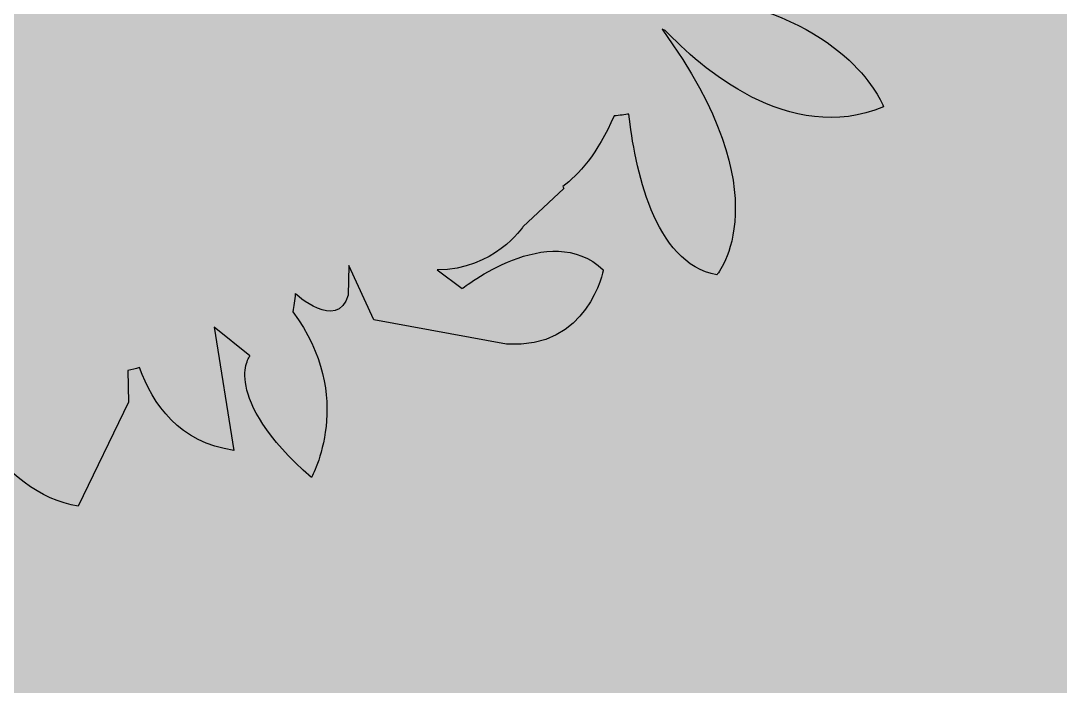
# Model space of a CAD drawing. Header units: inches. Extents: x 102447 to 288095, y 37526 to 105682.
# Drawn here: x 112160.1 to 112233.1, y 84047.8 to 84094.6 of the extents above; entities that cross this region are included whole.
import ezdxf

# ---------------------------------------------------------------- set-up
doc = ezdxf.new("R2010")
doc.units = ezdxf.units.IN
doc.header["$LTSCALE"] = 200
doc.header["$MEASUREMENT"] = 0
doc.layers.add('NEW_TREES', color=7, linetype='Continuous')

msp = doc.modelspace()

# ---------------------------------------------------------------- hatches: boundary and pattern name
h = msp.add_hatch()
h.set_pattern_fill('GRASS', color=3, scale=100)
h.set_pattern_definition([(90, (104411.36, 74460.45), (-70.71068, 70.71068), [18.75, -122.67136]), (45, (104411.36, 74460.45), (-70.7107, 70.7107), [18.75, -81.25]), (135, (104411.36, 74460.45), (-70.7107, -70.7107), [18.75, -81.25])])
h.paths.add_polyline_path([(112371.946, 86941.414, 0.414214), (112290.886, 87022.474), (111897.932, 87023.798), (111897.932, 85218.963), (112290.886, 85218.963, 0.414214), (112371.946, 85300.023), (112371.946, 85574.896)])
h.paths.add_polyline_path([(112371.946, 84739.007, 0.414214), (112290.886, 84820.067), (111897.932, 84820.067), (111897.932, 84804.028), (111897.016, 84804.028), (111897.016, 83962.738), (112290.886, 83962.738, 0.414214), (112371.946, 84043.798)])
h.paths.add_polyline_path([(109278.554, 83417.614), (108069.271, 83417.614, 0.414214), (108019.271, 83367.614), (108019.271, 82980.759), (109278.554, 82980.759)])
h.paths.add_polyline_path([(108257.219, 83344.805), (108693.475, 83344.805), (108693.475, 83053.568), (108257.219, 83053.568)], flags=16)
h.paths.add_polyline_path([(108857.547, 83199.187, -1), (109175.214, 83199.187, -1)], flags=16)
h.paths.add_polyline_path([(108963.556, 83150.644), (109063.694, 83150.644), (109063.694, 83258.818), (108963.556, 83258.818)], flags=8)
h.paths.add_polyline_path([(108411.016, 83150.259), (108511.154, 83150.259), (108511.154, 83258.432), (108411.016, 83258.432)], flags=8)

# ---------------------------------------------------------------- linework, layer by layer
at = {"layer": 'NEW_TREES', "color": 3, "linetype": 'Continuous'}
for p, q in [((112198.183, 84082.792), (112195.323, 84080.089)), ((112198.109, 84082.929), (112198.183, 84082.792)), ((112183.096, 84077.375), (112183.047, 84075.296)), ((112184.85, 84073.566), (112183.096, 84077.375)), ((112189.288, 84077.071), (112191.062, 84075.762)), ((112194.163, 84071.852), (112184.85, 84073.566)), ((112176.137, 84071.02), (112173.631, 84073.033)), ((112173.631, 84073.033), (112175.022, 84064.385)), ((112167.567, 84069.985), (112167.616, 84067.763)), ((112167.616, 84067.763), (112164.082, 84060.465))]:
    msp.add_line(p, q, dxfattribs=at)
for points in [[(112209.781, 84095.939), (112218.637, 84093.971), (112220.647, 84088.524), (112220.647, 84088.524)], [(112205.088, 84093.971), (112213.663, 84082.25), (112208.936, 84076.721), (112208.936, 84076.721)], [(112205.314, 84093.895), (112205.23, 84093.91), (112205.162, 84093.951), (112205.088, 84093.971)], [(112220.647, 84088.524), (112213.998, 84085.759), (112207.742, 84091.339), (112205.314, 84093.895)], [(112201.717, 84087.89), (112200.552, 84085.212), (112199.225, 84083.736), (112198.109, 84082.929)], [(112202.763, 84088.017), (112202.483, 84087.966), (112202.11, 84087.915), (112201.717, 84087.89)], [(112208.936, 84076.721), (112204.498, 84077.492), (112203.156, 84084.38), (112202.763, 84088.017)], [(112191.062, 84075.762), (112191.062, 84075.762), (112197.19, 84080.647), (112200.96, 84077.071)], [(112195.323, 84080.089), (112195.323, 84080.089), (112193.269, 84077.051), (112189.288, 84077.071)], [(112200.96, 84077.071), (112200.96, 84077.071), (112199.928, 84071.451), (112194.163, 84071.852)], [(112179.332, 84075.397), (112179.292, 84074.92), (112179.219, 84074.515), (112179.155, 84074.124)], [(112183.047, 84075.296), (112182.256, 84072.689), (112179.332, 84075.397), (112179.332, 84075.397)], [(112179.155, 84074.124), (112183.637, 84068.144), (112180.462, 84062.468), (112180.462, 84062.468)], [(112180.462, 84062.468), (112173.99, 84068.205), (112176.137, 84071.02), (112176.137, 84071.02)], [(112164.082, 84060.465), (112158.726, 84061.225), (112154.401, 84068.945), (112153.802, 84070.954)], [(112168.387, 84070.198), (112168.122, 84070.127), (112167.862, 84070.046), (112167.567, 84069.985)], [(112175.022, 84064.385), (112171.208, 84064.893), (112169.311, 84067.657), (112168.387, 84070.198)]]:
    msp.add_open_spline(points, degree=3, dxfattribs=at)

doc.saveas('drawing.dxf')
